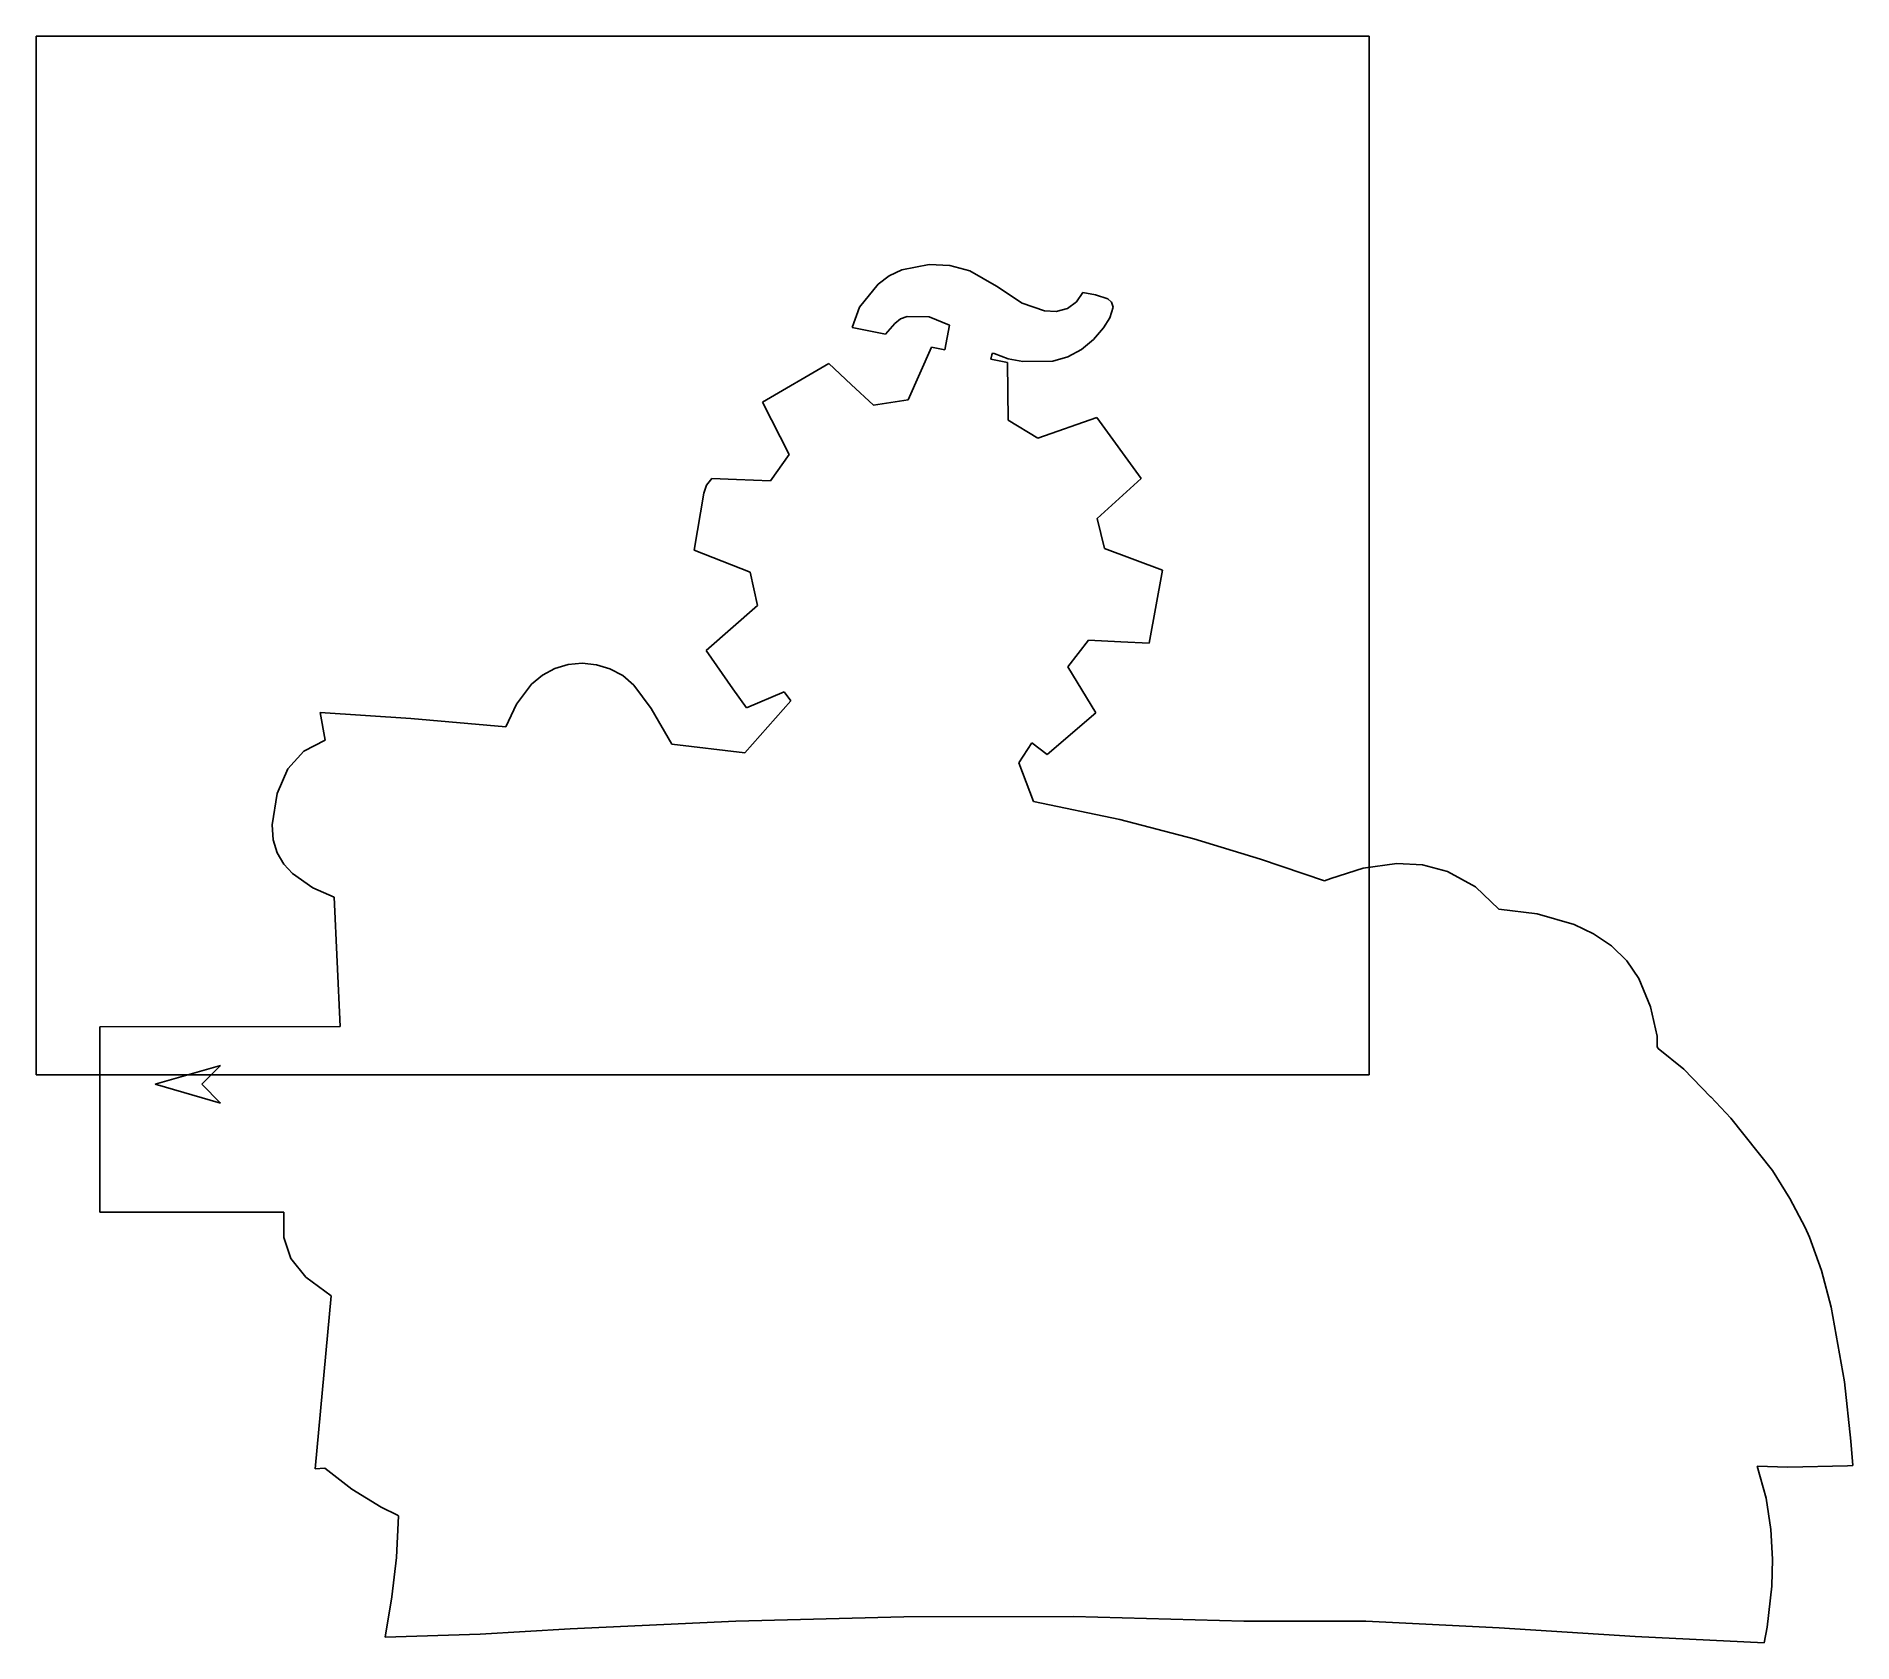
# Model space of a CAD drawing. Extents: x 0 to 110, y 220 to 317.
import ezdxf

# ---------------------------------------------------------------- set-up
doc = ezdxf.new("R2010")
doc.units = 0

msp = doc.modelspace()

# ---------------------------------------------------------------- linework, layer by layer
at = {"layer": 'Layer 1'}
for p, q in [((80.5749, 316.8), (0, 316.8)), ((0, 316.8), (0, 254.023)), ((80.5749, 316.8), (0, 316.8)), ((0, 316.8), (0, 254.023)), ((80.5749, 316.8), (0, 316.8)), ((0, 316.8), (0, 254.023)), ((80.5749, 316.8), (0, 316.8)), ((0, 316.8), (0, 254.023)), ((80.5749, 316.8), (0, 316.8)), ((0, 316.8), (0, 254.023)), ((80.5749, 316.8), (0, 316.8)), ((0, 316.8), (0, 254.023)), ((80.5749, 316.8), (0, 316.8)), ((0, 316.8), (0, 254.023)), ((80.5749, 316.8), (0, 316.8)), ((0, 316.8), (0, 254.023)), ((80.5749, 254.023), (80.5749, 316.8)), ((80.5749, 254.023), (80.5749, 316.8)), ((80.5749, 254.023), (80.5749, 316.8)), ((80.5749, 254.023), (80.5749, 316.8)), ((80.5749, 254.023), (80.5749, 316.8)), ((80.5749, 254.023), (80.5749, 316.8)), ((80.5749, 254.023), (80.5749, 316.8)), ((80.5749, 254.023), (80.5749, 316.8)), ((0, 254.023), (80.5749, 254.023)), ((0, 254.023), (80.5749, 254.023)), ((0, 254.023), (80.5749, 254.023)), ((0, 254.023), (80.5749, 254.023)), ((0, 254.023), (80.5749, 254.023)), ((0, 254.023), (80.5749, 254.023)), ((0, 254.023), (80.5749, 254.023)), ((0, 254.023), (80.5749, 254.023)), ((11.1289, 254.569), (7.17778, 253.44)), ((11.1289, 254.569), (7.17778, 253.44)), ((11.1289, 254.569), (7.17778, 253.44)), ((11.1289, 254.569), (7.17778, 253.44)), ((11.1289, 254.569), (7.17778, 253.44)), ((11.1289, 254.569), (7.17778, 253.44)), ((11.1289, 254.569), (7.17778, 253.44)), ((11.1289, 254.569), (7.17778, 253.44)), ((11.1289, 254.569), (7.17778, 253.44)), ((11.1289, 254.569), (7.17778, 253.44)), ((11.1289, 254.569), (7.17778, 253.44)), ((11.1289, 254.569), (7.17778, 253.44)), ((11.1289, 254.569), (7.17778, 253.44)), ((11.1289, 254.569), (7.17778, 253.44)), ((11.1289, 254.569), (7.17778, 253.44)), ((11.1289, 254.569), (7.17778, 253.44)), ((11.1289, 254.569), (7.17778, 253.44)), ((11.1289, 254.569), (7.17778, 253.44)), ((11.1289, 254.569), (7.17778, 253.44)), ((11.1289, 254.569), (7.17778, 253.44)), ((11.1289, 254.569), (7.17778, 253.44)), ((11.1289, 254.569), (7.17778, 253.44)), ((11.1289, 254.569), (7.17778, 253.44)), ((11.1289, 254.569), (7.17778, 253.44)), ((11.1289, 254.569), (7.17778, 253.44)), ((11.1289, 254.569), (7.17778, 253.44)), ((10, 253.44), (11.1289, 254.569)), ((10, 253.44), (11.1289, 254.569)), ((10, 253.44), (11.1289, 254.569)), ((10, 253.44), (11.1289, 254.569)), ((10, 253.44), (11.1289, 254.569)), ((10, 253.44), (11.1289, 254.569)), ((10, 253.44), (11.1289, 254.569)), ((10, 253.44), (11.1289, 254.569)), ((10, 253.44), (11.1289, 254.569)), ((10, 253.44), (11.1289, 254.569)), ((10, 253.44), (11.1289, 254.569)), ((10, 253.44), (11.1289, 254.569)), ((10, 253.44), (11.1289, 254.569)), ((10, 253.44), (11.1289, 254.569)), ((10, 253.44), (11.1289, 254.569)), ((10, 253.44), (11.1289, 254.569)), ((10, 253.44), (11.1289, 254.569)), ((10, 253.44), (11.1289, 254.569)), ((10, 253.44), (11.1289, 254.569)), ((10, 253.44), (11.1289, 254.569)), ((10, 253.44), (11.1289, 254.569)), ((10, 253.44), (11.1289, 254.569)), ((10, 253.44), (11.1289, 254.569)), ((10, 253.44), (11.1289, 254.569)), ((10, 253.44), (11.1289, 254.569)), ((10, 253.44), (11.1289, 254.569)), ((7.17778, 253.44), (11.1289, 252.311)), ((7.17778, 253.44), (11.1289, 252.311)), ((7.17778, 253.44), (11.1289, 252.311)), ((7.17778, 253.44), (11.1289, 252.311)), ((7.17778, 253.44), (11.1289, 252.311)), ((7.17778, 253.44), (11.1289, 252.311)), ((7.17778, 253.44), (11.1289, 252.311)), ((7.17778, 253.44), (11.1289, 252.311)), ((7.17778, 253.44), (11.1289, 252.311)), ((7.17778, 253.44), (11.1289, 252.311)), ((7.17778, 253.44), (11.1289, 252.311)), ((7.17778, 253.44), (11.1289, 252.311)), ((7.17778, 253.44), (11.1289, 252.311)), ((7.17778, 253.44), (11.1289, 252.311)), ((7.17778, 253.44), (11.1289, 252.311)), ((7.17778, 253.44), (11.1289, 252.311)), ((7.17778, 253.44), (11.1289, 252.311)), ((7.17778, 253.44), (11.1289, 252.311)), ((7.17778, 253.44), (11.1289, 252.311)), ((7.17778, 253.44), (11.1289, 252.311)), ((7.17778, 253.44), (11.1289, 252.311)), ((7.17778, 253.44), (11.1289, 252.311)), ((7.17778, 253.44), (11.1289, 252.311)), ((7.17778, 253.44), (11.1289, 252.311)), ((7.17778, 253.44), (11.1289, 252.311)), ((7.17778, 253.44), (11.1289, 252.311)), ((11.1289, 252.311), (10, 253.44)), ((10, 253.44), (10, 253.44)), ((11.1289, 252.311), (10, 253.44)), ((10, 253.44), (10, 253.44)), ((11.1289, 252.311), (10, 253.44)), ((10, 253.44), (10, 253.44)), ((11.1289, 252.311), (10, 253.44)), ((10, 253.44), (10, 253.44)), ((11.1289, 252.311), (10, 253.44)), ((10, 253.44), (10, 253.44)), ((11.1289, 252.311), (10, 253.44)), ((10, 253.44), (10, 253.44)), ((11.1289, 252.311), (10, 253.44)), ((10, 253.44), (10, 253.44)), ((11.1289, 252.311), (10, 253.44)), ((10, 253.44), (10, 253.44)), ((11.1289, 252.311), (10, 253.44)), ((10, 253.44), (10, 253.44)), ((11.1289, 252.311), (10, 253.44)), ((10, 253.44), (10, 253.44)), ((11.1289, 252.311), (10, 253.44)), ((10, 253.44), (10, 253.44)), ((11.1289, 252.311), (10, 253.44)), ((10, 253.44), (10, 253.44)), ((11.1289, 252.311), (10, 253.44)), ((10, 253.44), (10, 253.44)), ((11.1289, 252.311), (10, 253.44)), ((10, 253.44), (10, 253.44)), ((11.1289, 252.311), (10, 253.44)), ((10, 253.44), (10, 253.44)), ((11.1289, 252.311), (10, 253.44)), ((10, 253.44), (10, 253.44)), ((11.1289, 252.311), (10, 253.44)), ((10, 253.44), (10, 253.44)), ((11.1289, 252.311), (10, 253.44)), ((10, 253.44), (10, 253.44)), ((11.1289, 252.311), (10, 253.44)), ((10, 253.44), (10, 253.44)), ((11.1289, 252.311), (10, 253.44)), ((10, 253.44), (10, 253.44)), ((11.1289, 252.311), (10, 253.44)), ((10, 253.44), (10, 253.44)), ((11.1289, 252.311), (10, 253.44)), ((10, 253.44), (10, 253.44)), ((11.1289, 252.311), (10, 253.44)), ((10, 253.44), (10, 253.44)), ((11.1289, 252.311), (10, 253.44)), ((10, 253.44), (10, 253.44)), ((11.1289, 252.311), (10, 253.44)), ((10, 253.44), (10, 253.44)), ((11.1289, 252.311), (10, 253.44)), ((10, 253.44), (10, 253.44))]:
    msp.add_line(p, q, dxfattribs=at)
at = {"layer": 'Recorte'}
for p, q in [((51.562665, 302.32946), (50.887586, 301.816302)), ((52.327065, 302.688825), (51.562665, 302.32946)), ((53.989826, 303.000152), (52.327065, 302.688825)), ((55.233359, 302.951014), (53.989826, 303.000152)), ((56.432096, 302.622214), (55.233359, 302.951014)), ((58.047417, 301.69415), (56.432096, 302.622214)), ((50.887586, 301.816302), (49.761456, 300.421572)), ((59.608746, 300.671654), (58.047417, 301.69415)), ((63.260703, 301.317298), (62.879012, 300.753286)), ((64.042418, 301.170441), (63.260703, 301.317298)), ((64.791973, 300.919872), (64.042418, 301.170441)), ((65.012167, 300.726993), (64.791973, 300.919872)), ((49.761456, 300.421572), (49.324342, 299.204492)), ((52.249345, 299.713497), (52.654382, 299.865229)), ((52.654382, 299.865229), (53.984142, 299.839364)), ((53.984142, 299.839364), (55.216282, 299.330715)), ((60.947126, 300.198952), (59.608746, 300.671654)), ((61.652748, 300.173686), (60.947126, 300.198952)), ((62.340346, 300.348256), (61.652748, 300.173686)), ((62.879012, 300.753286), (62.340346, 300.348256)), ((64.908429, 299.772885), (65.103411, 300.435354)), ((65.103411, 300.435354), (65.012167, 300.726993)), ((49.324342, 299.204492), (51.335172, 298.794939)), ((51.335172, 298.794939), (51.912472, 299.447493)), ((51.912472, 299.447493), (52.249345, 299.713497)), ((55.216282, 299.330715), (54.929649, 297.843535)), ((63.920986, 298.460977), (64.523177, 299.184614)), ((64.523177, 299.184614), (64.908429, 299.772885)), ((54.124326, 298.006695), (52.711566, 294.830595)), ((54.929649, 297.843535), (54.124326, 298.006695)), ((57.763264, 297.541474), (57.805371, 297.641454)), ((57.805371, 297.641454), (57.904937, 297.623436)), ((57.904937, 297.623436), (58.757399, 297.306275)), ((62.370442, 297.413158), (63.196375, 297.859198)), ((63.196375, 297.859198), (63.920986, 298.460977)), ((47.913796, 297.011199), (43.896536, 294.673499)), ((49.268446, 295.755049), (47.913796, 297.011199)), ((57.710514, 297.276899), (57.763264, 297.541474)), ((58.712624, 297.0735), (57.710514, 297.276899)), ((58.756171, 293.58872), (58.712624, 297.0735)), ((58.757399, 297.306275), (59.648635, 297.132297)), ((59.648635, 297.132297), (61.464287, 297.156734)), ((61.464287, 297.156734), (62.370442, 297.413158)), ((50.611986, 294.492149), (49.268446, 295.755049)), ((43.896536, 294.673499), (45.508286, 291.511179)), ((52.711566, 294.830595), (50.611986, 294.492149)), ((60.541001, 292.50283), (58.756171, 293.58872)), ((64.113431, 293.75905), (60.541001, 292.50283)), ((66.801151, 290.0626), (64.113431, 293.75905)), ((45.508286, 291.511179), (44.393726, 289.925339)), ((40.848856, 290.060387), (40.522165, 289.660372)), ((42.341196, 290.012531), (40.848856, 290.060387)), ((44.393726, 289.925339), (42.341196, 290.012531)), ((64.137681, 287.65269), (66.801151, 290.0626)), ((40.35111, 289.174034), (39.776746, 285.732804)), ((40.522165, 289.660372), (40.35111, 289.174034)), ((64.576999, 285.83037), (64.137681, 287.65269)), ((39.776746, 285.732804), (43.157896, 284.404924)), ((68.095959, 284.51848), (64.576999, 285.83037)), ((67.277955, 280.11538), (68.095959, 284.51848)), ((43.157896, 284.404924), (43.598868, 282.394644)), ((43.598868, 282.394644), (40.487808, 279.673294)), ((62.372135, 278.675054), (63.622845, 280.297834)), ((63.622845, 280.297834), (65.572235, 280.200524)), ((65.572235, 280.200524), (67.277955, 280.11538)), ((40.487808, 279.673294), (42.105508, 277.351124)), ((30.59562, 278.177475), (29.94256, 277.630522)), ((31.345724, 278.577381), (30.59562, 278.177475)), ((32.160985, 278.81998), (31.345724, 278.577381)), ((33.00952, 278.895012), (32.160985, 278.81998)), ((33.857879, 278.807088), (33.00952, 278.895012)), ((34.67584, 278.56814), (33.857879, 278.807088)), ((35.45423, 278.150459), (34.67584, 278.56814)), ((36.123306, 277.58019), (35.45423, 278.150459)), ((64.066015, 275.901894), (62.372135, 278.675054)), ((29.94256, 277.630522), (29.034093, 276.424684)), ((37.18166, 276.16705), (36.123306, 277.58019)), ((42.105508, 277.351124), (42.943473, 276.198984)), ((42.943473, 276.198984), (45.220543, 277.17353)), ((45.220543, 277.17353), (45.613311, 276.62173)), ((22.641469, 275.560426), (17.16322, 275.925061)), ((17.16322, 275.925061), (17.455364, 274.254331)), ((29.034093, 276.424684), (28.38152, 275.059102)), ((38.4252, 274.014), (37.18166, 276.16705)), ((45.613311, 276.62173), (42.8415, 273.479)), ((61.109845, 273.383944), (64.066015, 275.901894)), ((28.38152, 275.059102), (22.641469, 275.560426)), ((16.175343, 273.587098), (15.200653, 272.511515)), ((17.455364, 274.254331), (16.175343, 273.587098)), ((42.8415, 273.479), (38.4252, 274.014)), ((59.3973, 272.867), (60.19097, 274.08068)), ((60.19097, 274.08068), (61.109845, 273.383944)), ((15.200653, 272.511515), (14.555436, 271.025902)), ((60.284617, 270.537233), (59.3973, 272.867)), ((14.555436, 271.025902), (14.263834, 269.128581)), ((65.502006, 269.44353), (60.284617, 270.537233)), ((14.263834, 269.128581), (14.320997, 268.218013)), ((69.987638, 268.282615), (65.502006, 269.44353)), ((14.320997, 268.218013), (14.567321, 267.428538)), ((74.018809, 267.049705), (69.987638, 268.282615)), ((14.567321, 267.428538), (14.966785, 266.751615)), ((77.872817, 265.740013), (74.018809, 267.049705)), ((14.966785, 266.751615), (15.48337, 266.178702)), ((15.48337, 266.178702), (16.723824, 265.310746)), ((78.260322, 265.880021), (77.872817, 265.740013)), ((80.224512, 266.50871), (78.260322, 265.880021)), ((82.263792, 266.793935), (80.224512, 266.50871)), ((83.811305, 266.703078), (82.263792, 266.793935)), ((85.310352, 266.311623), (83.811305, 266.703078)), ((87.018856, 265.385836), (85.310352, 266.311623)), ((16.723824, 265.310746), (18.000524, 264.756341)), ((18.000524, 264.756341), (18.369486, 256.941081)), ((88.417552, 264.037313), (87.018856, 265.385836)), ((90.735622, 263.751152), (88.417552, 264.037313)), ((92.973892, 263.094184), (90.735622, 263.751152)), ((94.146028, 262.533489), (92.973892, 263.094184)), ((95.227489, 261.806375), (94.146028, 262.533489)), ((96.160833, 260.907227), (95.227489, 261.806375)), ((96.888622, 259.830434), (96.160833, 260.907227)), ((97.591733, 258.13355), (96.888622, 259.830434)), ((97.991052, 256.345654), (97.591733, 258.13355)), ((3.844786, 256.924656), (3.84472, 256.925)), ((3.84472, 256.925), (3.84472, 245.721)), ((18.369486, 256.941081), (3.844786, 256.924656)), ((98.003187, 255.707347), (97.991052, 256.345654)), ((98.063269, 255.610333), (98.003187, 255.707347)), ((99.606298, 254.348412), (98.063269, 255.610333)), ((101.228339, 252.682833), (99.606298, 254.348412)), ((101.232742, 252.67843), (101.228339, 252.682833)), ((102.454782, 251.40127), (101.232742, 252.67843)), ((104.964073, 248.227663), (102.454782, 251.40127)), ((106.023922, 246.543374), (104.964073, 248.227663)), ((106.948282, 244.7922), (106.023922, 246.543374)), ((3.84472, 245.721), (14.9627, 245.721)), ((14.9627, 245.721), (14.972498, 244.186949)), ((14.972498, 244.186949), (15.383284, 242.912428)), ((107.212865, 244.191375), (106.948282, 244.7922)), ((107.936138, 242.186481), (107.212865, 244.191375)), ((15.383284, 242.912428), (16.300688, 241.775422)), ((16.300688, 241.775422), (17.83034, 240.65392)), ((108.517834, 239.960953), (107.936138, 242.186481)), ((17.83034, 240.65392), (16.854955, 230.18482)), ((109.312153, 235.44958), (108.517834, 239.960953)), ((109.707122, 231.86043), (109.312153, 235.44958)), ((109.814045, 230.396675), (109.707122, 231.86043)), ((16.854955, 230.18482), (17.448126, 230.22474)), ((17.448126, 230.22474), (19.084328, 228.958517)), ((104.577745, 228.427091), (104.042279, 230.361956)), ((104.042279, 230.361956), (105.890499, 230.302424)), ((105.890499, 230.302424), (109.497649, 230.382903)), ((109.497649, 230.382903), (109.814045, 230.396675)), ((19.084328, 228.958517), (20.846366, 227.88153)), ((104.868606, 226.524627), (104.577745, 228.427091)), ((20.846366, 227.88153), (21.828914, 227.385381)), ((21.905806, 227.349606), (21.780026, 224.825407)), ((21.828914, 227.385381), (21.905806, 227.349606)), ((104.968249, 224.724093), (104.868606, 226.524627)), ((21.780026, 224.825407), (21.500204, 222.456918)), ((104.93006, 223.095016), (104.968249, 224.724093)), ((104.653732, 220.629351), (104.93006, 223.095016)), ((21.500204, 222.456918), (21.092213, 220.014036)), ((32.274713, 220.518951), (42.283501, 220.975954)), ((42.283501, 220.975954), (52.450238, 221.239808)), ((52.450238, 221.239808), (62.712488, 221.260917)), ((62.712488, 221.260917), (73.007813, 220.989686)), ((73.007813, 220.989686), (80.382966, 220.986429)), ((80.382966, 220.986429), (88.448813, 220.587106)), ((21.092213, 220.014036), (26.829813, 220.201451)), ((26.829813, 220.201451), (32.274713, 220.518951)), ((88.448813, 220.587106), (96.658885, 220.062616)), ((96.658885, 220.062616), (104.466713, 219.683856)), ((104.466713, 219.683856), (104.653732, 220.629351))]:
    msp.add_line(p, q, dxfattribs=at)

doc.saveas('drawing.dxf')
